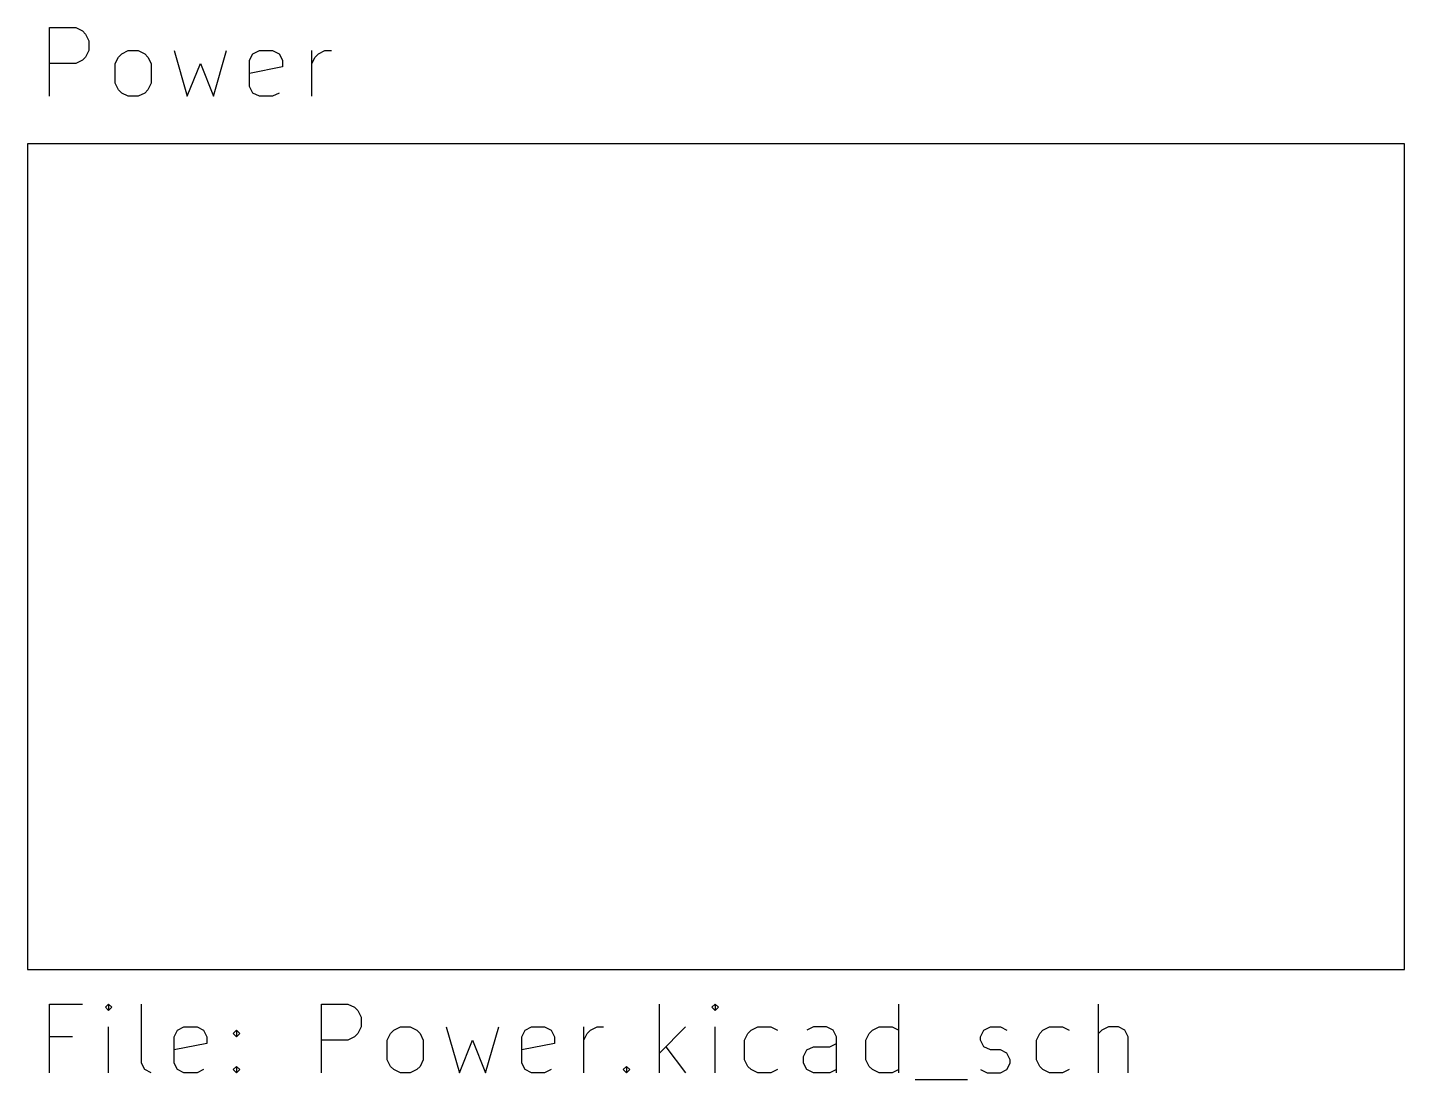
# Model space of a CAD drawing. Extents: x 0.3 to 23.2, y -16.5 to -0.2.
# Drawn here: x 11.5 to 12.5, y -7.63 to -6.866 of the extents above; entities that cross this region are included whole.
import ezdxf

# ---------------------------------------------------------------- set-up
doc = ezdxf.new("R2010")
doc.units = 0
doc.header["$MEASUREMENT"] = 0
for name, color, linetype in [('BROWN2', 54, 'CONTINUOUS'), ('CYAN2', 4, 'CONTINUOUS'), ('RED2', 1, 'CONTINUOUS')]:
    doc.layers.add(name, color=color, linetype=linetype)

msp = doc.modelspace()

# ---------------------------------------------------------------- linework, layer by layer
at = {"layer": 'BROWN2', "linetype": 'CONTINUOUS'}
for p, q in [((11.516, -7.6251), (11.516, -7.5751)), ((11.516, -7.5751), (11.5398, -7.5751)), ((11.5589, -7.5751), (11.5565, -7.5774)), ((11.5565, -7.5774), (11.5589, -7.5798)), ((11.5613, -7.5774), (11.5589, -7.5751)), ((11.5589, -7.5751), (11.5589, -7.5798)), ((11.5589, -7.5798), (11.5613, -7.5774)), ((11.5827, -7.6179), (11.5827, -7.5751)), ((11.7136, -7.6251), (11.7136, -7.5751)), ((11.7136, -7.5751), (11.7327, -7.5751)), ((11.7327, -7.5751), (11.7374, -7.5774)), ((11.7374, -7.5774), (11.7398, -7.5798)), ((11.7398, -7.5798), (11.7422, -7.5846)), ((11.9589, -7.6251), (11.9589, -7.5751)), ((11.9994, -7.5751), (11.997, -7.5774)), ((11.997, -7.5774), (11.9994, -7.5798)), ((12.0017, -7.5774), (11.9994, -7.5751)), ((11.9994, -7.5751), (11.9994, -7.5798)), ((11.9994, -7.5798), (12.0017, -7.5774)), ((12.1327, -7.6251), (12.1327, -7.5751)), ((12.2779, -7.6251), (12.2779, -7.5751)), ((11.7422, -7.5846), (11.7422, -7.5917)), ((11.5327, -7.5989), (11.516, -7.5989)), ((11.5589, -7.6251), (11.5589, -7.5917)), ((11.6065, -7.5989), (11.6089, -7.5941)), ((11.6065, -7.6179), (11.6065, -7.5989)), ((11.6089, -7.5941), (11.6136, -7.5917)), ((11.6136, -7.5917), (11.6232, -7.5917)), ((11.6232, -7.5917), (11.6279, -7.5941)), ((11.6279, -7.5941), (11.6303, -7.5989)), ((11.6303, -7.5989), (11.6303, -7.6036)), ((11.6494, -7.5965), (11.6517, -7.5941)), ((11.6517, -7.5989), (11.6494, -7.5965)), ((11.6517, -7.5941), (11.6541, -7.5965)), ((11.6517, -7.5941), (11.6517, -7.5989)), ((11.6541, -7.5965), (11.6517, -7.5989)), ((11.7374, -7.5989), (11.7327, -7.6013)), ((11.7398, -7.5965), (11.7374, -7.5989)), ((11.7422, -7.5917), (11.7398, -7.5965)), ((11.7613, -7.6013), (11.7636, -7.5965)), ((11.7636, -7.5965), (11.766, -7.5941)), ((11.766, -7.5941), (11.7708, -7.5917)), ((11.7708, -7.5917), (11.7779, -7.5917)), ((11.7779, -7.5917), (11.7827, -7.5941)), ((11.7827, -7.5941), (11.7851, -7.5965)), ((11.7851, -7.5965), (11.7874, -7.6013)), ((11.8041, -7.5917), (11.8136, -7.6251)), ((11.8327, -7.6251), (11.8422, -7.5917)), ((11.8589, -7.5989), (11.8613, -7.5941)), ((11.8589, -7.6179), (11.8589, -7.5989)), ((11.8613, -7.5941), (11.866, -7.5917)), ((11.866, -7.5917), (11.8755, -7.5917)), ((11.8755, -7.5917), (11.8803, -7.5941)), ((11.8803, -7.5941), (11.8827, -7.5989)), ((11.8827, -7.5989), (11.8827, -7.6036)), ((11.9041, -7.6251), (11.9041, -7.5917)), ((11.9041, -7.6013), (11.9065, -7.5965)), ((11.9065, -7.5965), (11.9089, -7.5941)), ((11.9089, -7.5941), (11.9136, -7.5917)), ((11.9136, -7.5917), (11.9184, -7.5917)), ((11.9779, -7.5917), (11.9589, -7.6108)), ((11.9994, -7.6251), (11.9994, -7.5917)), ((12.0208, -7.6013), (12.0232, -7.5965)), ((12.0232, -7.5965), (12.0255, -7.5941)), ((12.0255, -7.5941), (12.0303, -7.5917)), ((12.0303, -7.5917), (12.0398, -7.5917)), ((12.0398, -7.5917), (12.0446, -7.5941)), ((12.0708, -7.5917), (12.066, -7.5941)), ((12.0803, -7.5917), (12.0708, -7.5917)), ((12.0851, -7.5941), (12.0803, -7.5917)), ((12.0874, -7.5989), (12.0851, -7.5941)), ((12.0874, -7.6251), (12.0874, -7.5989)), ((12.1089, -7.6013), (12.1113, -7.5965)), ((12.1113, -7.5965), (12.1136, -7.5941)), ((12.1136, -7.5941), (12.1184, -7.5917)), ((12.1184, -7.5917), (12.1279, -7.5917)), ((12.1279, -7.5917), (12.1327, -7.5941)), ((12.1922, -7.5989), (12.1946, -7.5941)), ((12.1922, -7.6013), (12.1922, -7.5989)), ((12.1946, -7.5941), (12.1994, -7.5917)), ((12.1994, -7.5917), (12.2065, -7.5917)), ((12.2065, -7.5917), (12.2113, -7.5941)), ((12.2327, -7.6013), (12.2351, -7.5965)), ((12.2351, -7.5965), (12.2374, -7.5941)), ((12.2374, -7.5941), (12.2422, -7.5917)), ((12.2422, -7.5917), (12.2517, -7.5917)), ((12.2517, -7.5917), (12.2565, -7.5941)), ((12.2803, -7.5941), (12.2779, -7.5965)), ((12.2851, -7.5917), (12.2803, -7.5941)), ((12.2922, -7.5917), (12.2851, -7.5917)), ((12.297, -7.5941), (12.2922, -7.5917)), ((12.2994, -7.5989), (12.297, -7.5941)), ((12.2994, -7.6251), (12.2994, -7.5989)), ((11.6303, -7.6036), (11.6065, -7.6084)), ((11.7327, -7.6013), (11.7136, -7.6013)), ((11.7613, -7.6155), (11.7613, -7.6013)), ((11.7874, -7.6013), (11.7874, -7.6155)), ((11.8136, -7.6251), (11.8232, -7.6013)), ((11.8232, -7.6013), (11.8327, -7.6251)), ((11.8827, -7.6036), (11.8589, -7.6084)), ((11.9636, -7.606), (11.9779, -7.6251)), ((12.0208, -7.6155), (12.0208, -7.6013)), ((12.0636, -7.6132), (12.066, -7.6084)), ((12.066, -7.6084), (12.0708, -7.606)), ((12.0708, -7.606), (12.0827, -7.606)), ((12.0827, -7.606), (12.0874, -7.6036)), ((12.1089, -7.6155), (12.1089, -7.6013)), ((12.1946, -7.606), (12.1922, -7.6013)), ((12.1994, -7.6084), (12.1946, -7.606)), ((12.2065, -7.6084), (12.1994, -7.6084)), ((12.2113, -7.6108), (12.2065, -7.6084)), ((12.2327, -7.6155), (12.2327, -7.6013)), ((11.5851, -7.6227), (11.5827, -7.6179)), ((11.6089, -7.6227), (11.6065, -7.6179)), ((11.7636, -7.6203), (11.7613, -7.6155)), ((11.7874, -7.6155), (11.7851, -7.6203)), ((11.8613, -7.6227), (11.8589, -7.6179)), ((12.0232, -7.6203), (12.0208, -7.6155)), ((12.0636, -7.6179), (12.0636, -7.6132)), ((12.066, -7.6227), (12.0636, -7.6179)), ((12.1113, -7.6203), (12.1089, -7.6155)), ((12.2136, -7.6155), (12.2113, -7.6108)), ((12.2113, -7.6227), (12.2136, -7.6179)), ((12.2136, -7.6179), (12.2136, -7.6155)), ((12.2351, -7.6203), (12.2327, -7.6155)), ((11.5898, -7.6251), (11.5851, -7.6227)), ((11.6136, -7.6251), (11.6089, -7.6227)), ((11.6232, -7.6251), (11.6136, -7.6251)), ((11.6279, -7.6227), (11.6232, -7.6251)), ((11.6494, -7.6227), (11.6517, -7.6203)), ((11.6517, -7.6251), (11.6494, -7.6227)), ((11.6517, -7.6203), (11.6541, -7.6227)), ((11.6517, -7.6203), (11.6517, -7.6251)), ((11.6541, -7.6227), (11.6517, -7.6251)), ((11.766, -7.6227), (11.7636, -7.6203)), ((11.7708, -7.6251), (11.766, -7.6227)), ((11.7779, -7.6251), (11.7708, -7.6251)), ((11.7827, -7.6227), (11.7779, -7.6251)), ((11.7851, -7.6203), (11.7827, -7.6227)), ((11.866, -7.6251), (11.8613, -7.6227)), ((11.8755, -7.6251), (11.866, -7.6251)), ((11.8803, -7.6227), (11.8755, -7.6251)), ((11.9327, -7.6227), (11.9351, -7.6203)), ((11.9351, -7.6251), (11.9327, -7.6227)), ((11.9351, -7.6203), (11.9374, -7.6227)), ((11.9351, -7.6203), (11.9351, -7.6251)), ((11.9374, -7.6227), (11.9351, -7.6251)), ((12.0255, -7.6227), (12.0232, -7.6203)), ((12.0303, -7.6251), (12.0255, -7.6227)), ((12.0398, -7.6251), (12.0303, -7.6251)), ((12.0446, -7.6227), (12.0398, -7.6251)), ((12.0708, -7.6251), (12.066, -7.6227)), ((12.0827, -7.6251), (12.0708, -7.6251)), ((12.0874, -7.6227), (12.0827, -7.6251)), ((12.1136, -7.6227), (12.1113, -7.6203)), ((12.1184, -7.6251), (12.1136, -7.6227)), ((12.1279, -7.6251), (12.1184, -7.6251)), ((12.1327, -7.6227), (12.1279, -7.6251)), ((12.1446, -7.6298), (12.1827, -7.6298)), ((12.1922, -7.6227), (12.197, -7.6251)), ((12.197, -7.6251), (12.2065, -7.6251)), ((12.2065, -7.6251), (12.2113, -7.6227)), ((12.2374, -7.6227), (12.2351, -7.6203)), ((12.2422, -7.6251), (12.2374, -7.6227)), ((12.2517, -7.6251), (12.2422, -7.6251)), ((12.2565, -7.6227), (12.2517, -7.6251))]:
    msp.add_line(p, q, dxfattribs=at)
at = {"layer": 'CYAN2', "linetype": 'CONTINUOUS'}
for p, q in [((11.516, -6.9155), (11.516, -6.8655)), ((11.516, -6.8655), (11.5351, -6.8655)), ((11.5351, -6.8655), (11.5398, -6.8679)), ((11.5398, -6.8679), (11.5422, -6.8703)), ((11.5422, -6.8703), (11.5446, -6.8751)), ((11.5446, -6.8751), (11.5446, -6.8822)), ((11.5398, -6.8893), (11.5351, -6.8917)), ((11.5422, -6.887), (11.5398, -6.8893)), ((11.5446, -6.8822), (11.5422, -6.887)), ((11.5636, -6.8917), (11.566, -6.887)), ((11.566, -6.887), (11.5684, -6.8846)), ((11.5684, -6.8846), (11.5732, -6.8822)), ((11.5732, -6.8822), (11.5803, -6.8822)), ((11.5803, -6.8822), (11.5851, -6.8846)), ((11.5851, -6.8846), (11.5874, -6.887)), ((11.5874, -6.887), (11.5898, -6.8917)), ((11.6065, -6.8822), (11.616, -6.9155)), ((11.6351, -6.9155), (11.6446, -6.8822)), ((11.6613, -6.8893), (11.6636, -6.8846)), ((11.6613, -6.9084), (11.6613, -6.8893)), ((11.6636, -6.8846), (11.6684, -6.8822)), ((11.6684, -6.8822), (11.6779, -6.8822)), ((11.6779, -6.8822), (11.6827, -6.8846)), ((11.6827, -6.8846), (11.6851, -6.8893)), ((11.6851, -6.8893), (11.6851, -6.8941)), ((11.7065, -6.9155), (11.7065, -6.8822)), ((11.7065, -6.8917), (11.7089, -6.887)), ((11.7089, -6.887), (11.7113, -6.8846)), ((11.7113, -6.8846), (11.716, -6.8822)), ((11.716, -6.8822), (11.7208, -6.8822)), ((11.5351, -6.8917), (11.516, -6.8917)), ((11.5636, -6.906), (11.5636, -6.8917)), ((11.5898, -6.8917), (11.5898, -6.906)), ((11.616, -6.9155), (11.6255, -6.8917)), ((11.6255, -6.8917), (11.6351, -6.9155)), ((11.6851, -6.8941), (11.6613, -6.8989)), ((11.566, -6.9108), (11.5636, -6.906)), ((11.5898, -6.906), (11.5874, -6.9108)), ((11.6636, -6.9132), (11.6613, -6.9084)), ((11.5684, -6.9132), (11.566, -6.9108)), ((11.5732, -6.9155), (11.5684, -6.9132)), ((11.5803, -6.9155), (11.5732, -6.9155)), ((11.5851, -6.9132), (11.5803, -6.9155)), ((11.5874, -6.9108), (11.5851, -6.9132)), ((11.6684, -6.9155), (11.6636, -6.9132)), ((11.6779, -6.9155), (11.6684, -6.9155)), ((11.6827, -6.9132), (11.6779, -6.9155))]:
    msp.add_line(p, q, dxfattribs=at)
at = {"layer": 'RED2', "linetype": 'CONTINUOUS'}
for p, q in [((11.5, -6.95), (11.5, -7.55)), ((12.5, -6.95), (11.5, -6.95)), ((11.5, -6.95), (11.5, -7.55)), ((12.5, -6.95), (11.5, -6.95)), ((12.5, -7.55), (12.5, -6.95)), ((12.5, -7.55), (12.5, -6.95)), ((11.5, -7.55), (12.5, -7.55)), ((11.5, -7.55), (12.5, -7.55))]:
    msp.add_line(p, q, dxfattribs=at)

doc.saveas('drawing.dxf')
